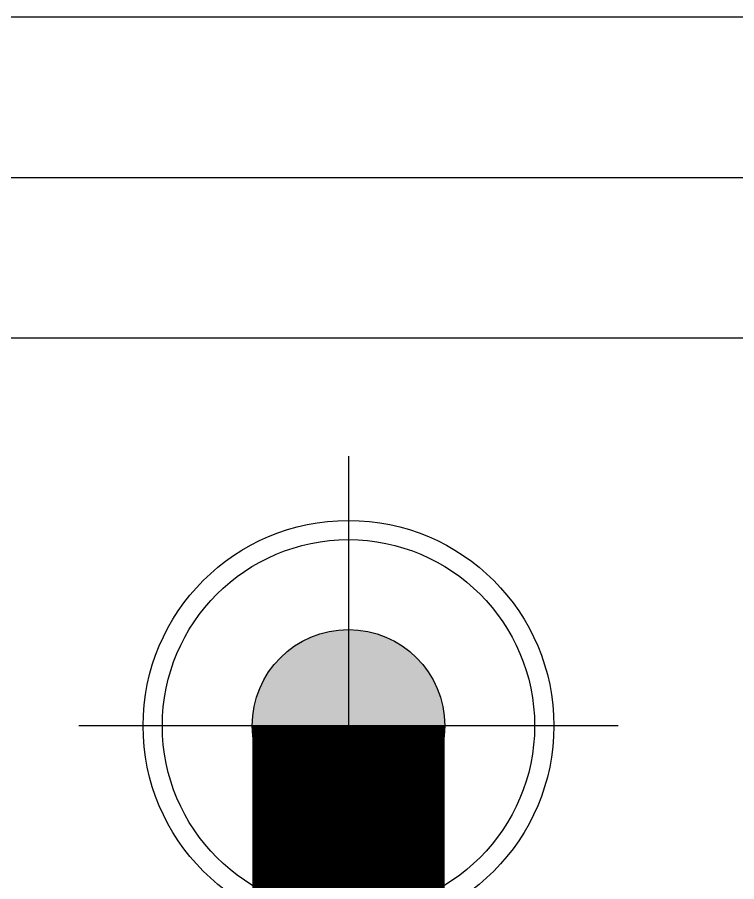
# Model space of a CAD drawing. Header units: millimetres. Extents: x 61566 to 667441, y 0 to 118800.
# Drawn here: x 439367 to 439927, y 63784 to 64457 of the extents above; entities that cross this region are included whole.
import ezdxf

# ---------------------------------------------------------------- set-up
doc = ezdxf.new("R2010")
doc.units = ezdxf.units.MM
doc.header["$LTSCALE"] = 200
doc.linetypes.add('CENTER', pattern=[50.8, 31.75, -6.35, 6.35, -6.35])
doc.layers.add('환기(RA)', color=2, linetype='Continuous')
doc.layers.add('환기(SA)', color=3, linetype='Continuous')

# ---------------------------------------------------------------- blocks, each defined once
blk = doc.blocks.new('A$C40B63A93')
at = {"color": 1}
for p, q in [((210, 420), (210, 0)), ((420, 210), (0, 210))]:
    blk.add_line(p, q, dxfattribs=at)
at = {"color": 0}
for radius in [160, 145, 75]:
    blk.add_circle((210, 210), radius, dxfattribs=at)

msp = doc.modelspace()

# ---------------------------------------------------------------- hatches: boundary and pattern name
at = {"layer": '환기(RA)'}
h = msp.add_hatch(color=256, dxfattribs=at)
edge = h.paths.add_edge_path()
edge.add_arc((439624.66, 63905.58), 75, 0, 360, ccw=False)

# ---------------------------------------------------------------- linework, layer by layer
at = {"layer": '환기(RA)', "const_width": 150}
msp.add_lwpolyline([(439624.66, 63615.96), (439624.66, 63905.58)], dxfattribs=at)
at = {"layer": '환기(RA)'}
msp.add_circle((439624.66, 63905.58), 75, dxfattribs=at)
at = {"layer": '환기(SA)'}
for p, q in [((440115.04, 64457.41), (437735.03, 64457.41)), ((440115.04, 64207.41), (437735.03, 64207.41))]:
    msp.add_line(p, q, dxfattribs=at)
at = {"layer": '환기(SA)', "color": 1, "linetype": 'CENTER'}
msp.add_line((440115.04, 64332.41), (437735.03, 64332.41), dxfattribs=at)

# ---------------------------------------------------------------- block references
at = {"layer": '환기(RA)'}
msp.add_blockref('A$C40B63A93', (439414.66, 63695.58), dxfattribs=at)

doc.saveas('drawing.dxf')
